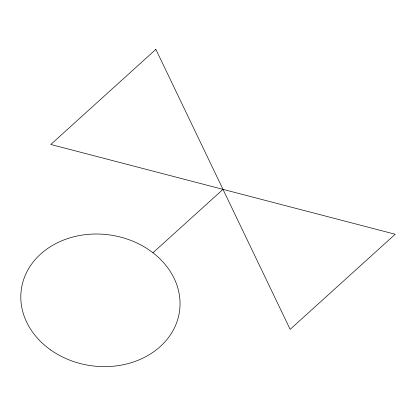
<?xml version="1.0" encoding="UTF-8"?>
<svg xmlns="http://www.w3.org/2000/svg" width="416" height="416" viewBox="0 0 416 416"><rect width="100%" height="100%" fill="white"/><g stroke="black" fill="none" stroke-linecap="round" stroke-linejoin="round"><path stroke-width="0.62" d="M152.953 252.767L222.997 189.363M155.854 49.364L50.794 144.477L395.2 234.244L290.139 329.358L155.854 49.364M50.799 350.028A79.851 66.045 7.7 0 0 179.161 313.498A79.851 66.045 7.7 0 0 71.308 237.453A79.851 66.045 7.7 0 0 50.799 350.028"/></g></svg>
